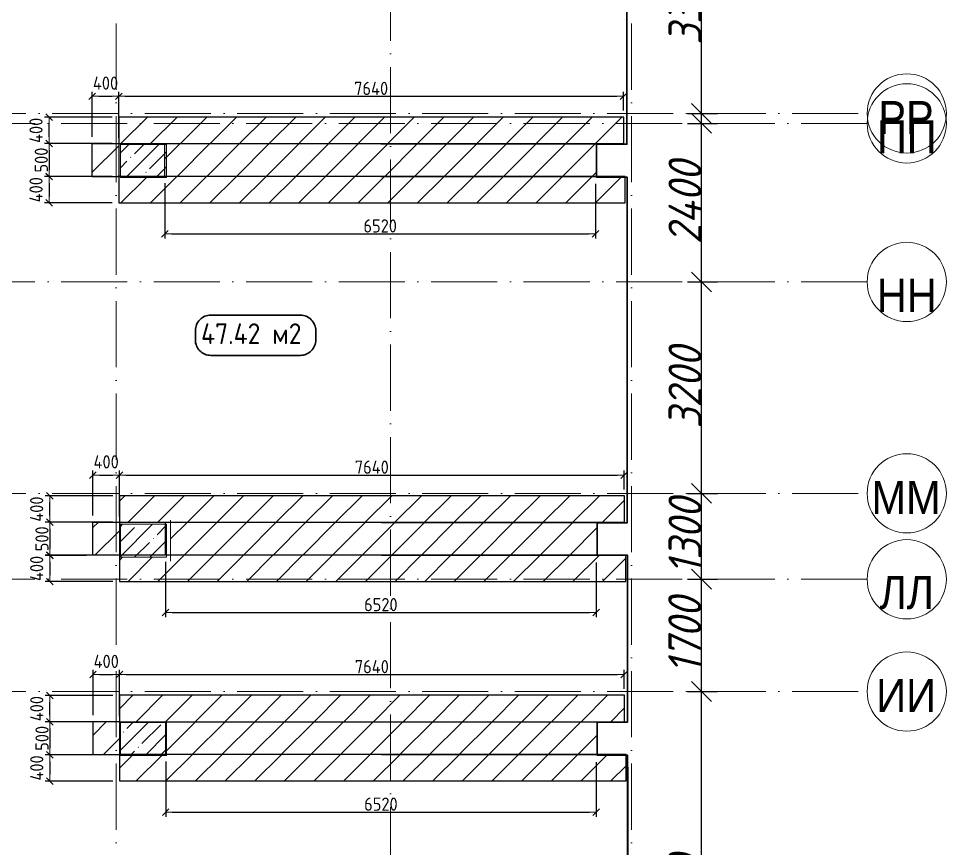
# Model space of a CAD drawing. Header units: millimetres. Extents: x 6277 to 253996, y -115614 to 184496.
# Drawn here: x 81636 to 95682, y 147054 to 159615 of the extents above; entities that cross this region are included whole.
import ezdxf

# ---------------------------------------------------------------- set-up
doc = ezdxf.new("R2010")
doc.units = ezdxf.units.MM
doc.linetypes.add('50_200_ШТРИХ_1Т_ш5_п1_п1_', pattern=[1400, 1000, -200, 0, -200])
for name, color, linetype, lineweight in [('A-ANNO-DIMS', 7, 'Continuous', 9), ('A-WALL', 7, 'Continuous', 5), ('S-COLS', 7, 'Continuous', 9), ('S-COLS-1', 7, 'Continuous', 5), ('Размеры', 7, 'Continuous', 15)]:
    doc.layers.add(name, color=color, linetype=linetype, lineweight=lineweight)
for name, color, linetype, lineweight, true_color in [('Оси-1', 7, 'Continuous', 20, 0xaaaaaa), ('Оси-2', 7, 'Continuous', 9, 0xaaaaaa), ('Оси-3', 7, '50_200_ШТРИХ_1Т_ш5_п1_п1_', 9, 0xaaaaaa)]:
    doc.layers.add(name, color=color, linetype=linetype, lineweight=lineweight, true_color=true_color)
doc.layers.add('Условные обозначения', color=90, linetype='Continuous')
doc.styles.add('Arial', font='arial.ttf', dxfattribs={"width": 0.9, "height": 500})
doc.styles.add('ISOCPEUR_I_1', font='isocpeui.ttf', dxfattribs={"width": 0.9, "height": 500})
doc.styles.add('СПДС', font='isocpeur.ttf', dxfattribs={"width": 0.9})
doc.dimstyles.new('ISO-2_5_0_9К_БОЛЬШОЙ', dxfattribs={"dimscale": 304.8, "dimtxt": 497.990588, "dimasz": 0.984252, "dimexe": 0.787402, "dimexo": 0, "dimgap": 0, "dimtad": 1, "dimdec": 0, "dimzin": 0, "dimdsep": 46, "dimtxsty": 'ISOCPEUR_I_1', "dimblk1": 'OBLIQUE', "dimblk2": 'OBLIQUE', "dimsah": 1, "dimcen": 0.09, "dimdle": 0.787402, "dimazin": 0, "dimtfac": 1, "dimtdec": 4, "dimtix": 1, "dimtmove": 0, "dimatfit": 3, "dimfxl": 1, "dimtvp": 1, "dimtolj": 1, "dimtzin": 0, "dimarcsym": 2})
doc.dimstyles.new('Размера А3', dxfattribs={"dimtxt": 200, "dimasz": 100, "dimexe": 70, "dimexo": 100, "dimgap": 20, "dimtad": 1, "dimdec": 0, "dimrnd": 10, "dimzin": 0, "dimdsep": 46, "dimtxsty": 'СПДС', "dimblk": 'ARROWHEAD_6', "dimcen": 1, "dimclrd": 256, "dimclre": 256, "dimclrt": 256, "dimazin": 0, "dimtfac": 1, "dimtdec": 0, "dimtmove": 2, "dimatfit": 3, "dimfxl": 1, "dimtolj": 1, "dimtzin": 0, "dimarcsym": 0})

# ---------------------------------------------------------------- blocks, each defined once
blk = doc.blocks.new('BSC_Колонна _Прямоугольная - 500х700-V240-АИ_План этажа_Стены_3')
at = {"layer": 'S-COLS-1'}
h = blk.add_hatch(dxfattribs=at)
h.set_pattern_fill('FP_168', color=256, style=0, pattern_type=2)
h.set_pattern_definition([(315, (-64381.04, 93900), (228.0985, 228.0985), []), (315, (-64381.04, 93671.9), (228.0985, 228.0985), [403.225, -80.645, 6.706, -73.939])])
h.paths.add_polyline_path([(-250, 350), (-250, -350), (250, -350), (250, 350), (-17, 350)])
for p, q in [((250, 350), (-250, 350)), ((-250, 350), (-250, -350)), ((250, -350), (250, 350)), ((-250, -350), (250, -350))]:
    blk.add_line(p, q, dxfattribs=at)
blk = doc.blocks.new('BSC_Колонна _Прямоугольная - 500х700-V241-АИ_План этажа_Стены_3')
at = {"layer": 'S-COLS-1'}
h = blk.add_hatch(dxfattribs=at)
h.set_pattern_fill('FP_169', color=256, style=0, pattern_type=2)
h.set_pattern_definition([(315, (-70131.04, 93900), (228.0985, 228.0985), []), (315, (-70131.04, 93671.9), (228.0985, 228.0985), [403.225, -80.645, 6.706, -73.939])])
h.paths.add_polyline_path([(-250, 350), (-250, -350), (250, -350), (250, 350), (-103, 350)])
for p, q in [((250, 350), (-250, 350)), ((-250, 350), (-250, -350)), ((250, -350), (250, 350)), ((-250, -350), (250, -350))]:
    blk.add_line(p, q, dxfattribs=at)
blk = doc.blocks.new('BSC_Колонна _Прямоугольная - 500х700-V252-АИ_План этажа_Стены_3')
at = {"layer": 'S-COLS-1'}
h = blk.add_hatch(dxfattribs=at)
h.set_pattern_fill('FP_180', color=256, style=0, pattern_type=2)
h.set_pattern_definition([(315, (-61381.04, 93900), (228.0985, 228.0985), []), (315, (-61381.04, 93671.9), (228.0985, 228.0985), [403.225, -80.645, 6.706, -73.939])])
h.paths.add_polyline_path([(-250, 350), (-250, -350), (250, -350), (250, 350), (152, 350)])
for p, q in [((250, 350), (-250, 350)), ((-250, 350), (-250, -350)), ((250, -350), (250, 350)), ((-250, -350), (250, -350))]:
    blk.add_line(p, q, dxfattribs=at)
blk = doc.blocks.new('Ось сетки - Круг_Ø6_00__ISO-2_5_0_9K_-17386508-АИ_План этажа_Стены_3')
at = {"layer": 'Оси-1'}
blk.add_circle((0, 0), 3, dxfattribs=at)
blk = doc.blocks.new('_Oblique')
at = {"color": 0, "linetype": 'ByBlock', "lineweight": -2}
blk.add_line((-0.5, -0.5), (0.5, 0.5), dxfattribs=at)
blk = doc.blocks.new('*D31')
at = {"layer": 'A-ANNO-DIMS', "color": 0, "lineweight": -2, "transparency": 16777216}
for p, q in [((45551, 89966), (45551, 96546)), ((45339, 96306), (45791, 96306)), ((45339, 90206), (45791, 90206))]:
    blk.add_line(p, q, dxfattribs=at)
at = {"layer": 'Defpoints', "color": 0, "transparency": 16777216}
for p in [(45339, 96306), (45551, 96306), (45339, 90206)]:
    blk.add_point(p, dxfattribs=at)
at = {"layer": 'A-ANNO-DIMS', "color": 0, "lineweight": -2, "transparency": 16777216, "xscale": 300, "yscale": 300, "zscale": 300}
for p, rotation in [((45551, 96306), 90), ((45551, 90206), 270)]:
    blk.add_blockref('_Oblique', p, dxfattribs=dict(at, rotation=rotation))
at = {"layer": 'A-ANNO-DIMS', "color": 0, "transparency": 16777216, "insert": (45301, 93256), "char_height": 500, "width": 1402.04, "attachment_point": 5, "rotation": 90, "style": 'ISOCPEUR_I_1'}
blk.add_mtext('\\A1;6100', dxfattribs=at)
blk = doc.blocks.new('*D32')
at = {"layer": 'A-ANNO-DIMS', "color": 0, "lineweight": -2, "transparency": 16777216}
for p, q in [((45551, 96066), (45551, 98246)), ((45339, 98006), (45791, 98006)), ((45339, 96306), (45791, 96306))]:
    blk.add_line(p, q, dxfattribs=at)
at = {"layer": 'Defpoints', "color": 0, "transparency": 16777216}
for p in [(45339, 98006), (45551, 98006), (45339, 96306)]:
    blk.add_point(p, dxfattribs=at)
at = {"layer": 'A-ANNO-DIMS', "color": 0, "lineweight": -2, "transparency": 16777216, "xscale": 300, "yscale": 300, "zscale": 300}
for p, rotation in [((45551, 98006), 90), ((45551, 96306), 270)]:
    blk.add_blockref('_Oblique', p, dxfattribs=dict(at, rotation=rotation))
at = {"layer": 'A-ANNO-DIMS', "color": 0, "transparency": 16777216, "insert": (45298, 97156), "char_height": 500, "width": 1402.04, "attachment_point": 5, "rotation": 90, "style": 'ISOCPEUR_I_1'}
blk.add_mtext('\\A1;1700', dxfattribs=at)
blk = doc.blocks.new('*D33')
at = {"layer": 'A-ANNO-DIMS', "color": 0, "lineweight": -2, "transparency": 16777216}
for p, q in [((45551, 97766), (45551, 99546)), ((45339, 99306), (45791, 99306)), ((45339, 98006), (45791, 98006))]:
    blk.add_line(p, q, dxfattribs=at)
at = {"layer": 'Defpoints', "color": 0, "transparency": 16777216}
for p in [(45339, 99306), (45551, 99306), (45339, 98006)]:
    blk.add_point(p, dxfattribs=at)
at = {"layer": 'A-ANNO-DIMS', "color": 0, "lineweight": -2, "transparency": 16777216, "xscale": 300, "yscale": 300, "zscale": 300}
for p, rotation in [((45551, 99306), 90), ((45551, 98006), 270)]:
    blk.add_blockref('_Oblique', p, dxfattribs=dict(at, rotation=rotation))
at = {"layer": 'A-ANNO-DIMS', "color": 0, "transparency": 16777216, "insert": (45301, 98656), "char_height": 500, "width": 1402.04, "attachment_point": 5, "rotation": 90, "style": 'ISOCPEUR_I_1'}
blk.add_mtext('\\A1;1300', dxfattribs=at)
blk = doc.blocks.new('*D34')
at = {"layer": 'A-ANNO-DIMS', "color": 0, "lineweight": -2, "transparency": 16777216}
for p, q in [((45551, 99066), (45551, 102746)), ((45339, 102506), (45791, 102506)), ((45339, 99306), (45791, 99306))]:
    blk.add_line(p, q, dxfattribs=at)
at = {"layer": 'Defpoints', "color": 0, "transparency": 16777216}
for p in [(45339, 102506), (45551, 102506), (45339, 99306)]:
    blk.add_point(p, dxfattribs=at)
at = {"layer": 'A-ANNO-DIMS', "color": 0, "lineweight": -2, "transparency": 16777216, "xscale": 300, "yscale": 300, "zscale": 300}
for p, rotation in [((45551, 102506), 90), ((45551, 99306), 270)]:
    blk.add_blockref('_Oblique', p, dxfattribs=dict(at, rotation=rotation))
at = {"layer": 'A-ANNO-DIMS', "color": 0, "transparency": 16777216, "insert": (45301, 100906), "char_height": 500, "width": 1516.96, "attachment_point": 5, "rotation": 90, "style": 'ISOCPEUR_I_1'}
blk.add_mtext('\\A1;3200', dxfattribs=at)
blk = doc.blocks.new('*D35')
at = {"layer": 'A-ANNO-DIMS', "color": 0, "lineweight": -2, "transparency": 16777216}
for p, q in [((45551, 102266), (45551, 105146)), ((45339, 104906), (45791, 104906)), ((45339, 102506), (45791, 102506))]:
    blk.add_line(p, q, dxfattribs=at)
at = {"layer": 'Defpoints', "color": 0, "transparency": 16777216}
for p in [(45339, 104906), (45551, 104906), (45339, 102506)]:
    blk.add_point(p, dxfattribs=at)
at = {"layer": 'A-ANNO-DIMS', "color": 0, "lineweight": -2, "transparency": 16777216, "xscale": 300, "yscale": 300, "zscale": 300}
for p, rotation in [((45551, 104906), 90), ((45551, 102506), 270)]:
    blk.add_blockref('_Oblique', p, dxfattribs=dict(at, rotation=rotation))
at = {"layer": 'A-ANNO-DIMS', "color": 0, "transparency": 16777216, "insert": (45301, 103706), "char_height": 500, "width": 1562.92, "attachment_point": 5, "rotation": 90, "style": 'ISOCPEUR_I_1'}
blk.add_mtext('\\A1;2400', dxfattribs=at)
blk = doc.blocks.new('*D36')
at = {"layer": 'A-ANNO-DIMS', "color": 0, "lineweight": -2, "transparency": 16777216}
for p, q in [((45551, 104816), (45551, 108646)), ((45339, 108406), (45791, 108406)), ((45339, 105056), (45791, 105056))]:
    blk.add_line(p, q, dxfattribs=at)
at = {"layer": 'Defpoints', "color": 0, "transparency": 16777216}
for p in [(45339, 108406), (45551, 108406), (45339, 105056)]:
    blk.add_point(p, dxfattribs=at)
at = {"layer": 'A-ANNO-DIMS', "color": 0, "lineweight": -2, "transparency": 16777216, "xscale": 300, "yscale": 300, "zscale": 300}
for p, rotation in [((45551, 108406), 90), ((45551, 105056), 270)]:
    blk.add_blockref('_Oblique', p, dxfattribs=dict(at, rotation=rotation))
at = {"layer": 'A-ANNO-DIMS', "color": 0, "transparency": 16777216, "insert": (45301, 106731), "char_height": 500, "width": 1516.96, "attachment_point": 5, "rotation": 90, "style": 'ISOCPEUR_I_1'}
blk.add_mtext('\\A1;3350', dxfattribs=at)
blk = doc.blocks.new('ARROWHEAD_6')
at = {"color": 0, "linetype": 'Continuous'}
for p, q in [((0, 0), (-1, 0)), ((-0.5, -0.5), (0.5, 0.5))]:
    blk.add_line(p, q, dxfattribs=at)
blk = doc.blocks.new('*D66')
at = {"layer": 'Defpoints', "color": 0, "transparency": 16777216}
for p in [(82100, 158122), (83152, 158122), (83152, 157724)]:
    blk.add_point(p, dxfattribs=at)
at = {"layer": 'Размеры', "lineweight": -2, "transparency": 16777216}
for p, q in [((83052, 158122), (82030, 158122)), ((82100, 157824), (82100, 158022)), ((83052, 157724), (82030, 157724))]:
    blk.add_line(p, q, dxfattribs=at)
at = {"layer": 'Размеры', "lineweight": -2, "transparency": 16777216, "xscale": 100, "yscale": 100, "zscale": 100}
for p, rotation in [((82100, 158122), 90), ((82100, 157724), 270)]:
    blk.add_blockref('ARROWHEAD_6', p, dxfattribs=dict(at, rotation=rotation))
at = {"layer": 'Размеры', "transparency": 16777216, "insert": (81900, 157923), "char_height": 200, "attachment_point": 5, "rotation": 90, "style": 'СПДС'}
blk.add_mtext('\\A1;400', dxfattribs=at)
blk = doc.blocks.new('*D67')
at = {"layer": 'Defpoints', "color": 0, "transparency": 16777216}
for p in [(83152, 158438), (82752, 157724), (83152, 157710)]:
    blk.add_point(p, dxfattribs=at)
at = {"layer": 'Размеры', "lineweight": -2, "transparency": 16777216}
for p, q in [((82752, 157824), (82752, 158508)), ((83152, 157810), (83152, 158508)), ((82852, 158438), (83052, 158438))]:
    blk.add_line(p, q, dxfattribs=at)
at = {"layer": 'Размеры', "lineweight": -2, "transparency": 16777216, "xscale": 100, "yscale": 100, "zscale": 100, "rotation": 180}
blk.add_blockref('ARROWHEAD_6', (82752, 158438), dxfattribs=at)
at = {"layer": 'Размеры', "lineweight": -2, "transparency": 16777216, "xscale": 100, "yscale": 100, "zscale": 100}
blk.add_blockref('ARROWHEAD_6', (83152, 158438), dxfattribs=at)
at = {"layer": 'Размеры', "transparency": 16777216, "insert": (82952, 158638), "char_height": 200, "attachment_point": 5, "style": 'СПДС'}
blk.add_mtext('\\A1;400', dxfattribs=at)
blk = doc.blocks.new('*D68')
at = {"layer": 'Defpoints', "color": 0, "transparency": 16777216}
for p in [(83152, 157224), (82100, 156824), (83152, 156824)]:
    blk.add_point(p, dxfattribs=at)
at = {"layer": 'Размеры', "lineweight": -2, "transparency": 16777216}
for p, q in [((83052, 157224), (82030, 157224)), ((82100, 157124), (82100, 156924)), ((83052, 156824), (82030, 156824))]:
    blk.add_line(p, q, dxfattribs=at)
at = {"layer": 'Размеры', "lineweight": -2, "transparency": 16777216, "xscale": 100, "yscale": 100, "zscale": 100}
for p, rotation in [((82100, 157224), 90), ((82100, 156824), 270)]:
    blk.add_blockref('ARROWHEAD_6', p, dxfattribs=dict(at, rotation=rotation))
at = {"layer": 'Размеры', "transparency": 16777216, "insert": (81900, 157024), "char_height": 200, "attachment_point": 5, "rotation": 90, "style": 'СПДС'}
blk.add_mtext('\\A1;400', dxfattribs=at)
blk = doc.blocks.new('*D69')
at = {"layer": 'Defpoints', "color": 0, "transparency": 16777216}
for p in [(82752, 157724), (82100, 157222), (82752, 157222)]:
    blk.add_point(p, dxfattribs=at)
at = {"layer": 'Размеры', "lineweight": -2, "transparency": 16777216}
for p, q in [((82652, 157724), (82030, 157724)), ((82100, 157624), (82100, 157322)), ((82652, 157222), (82030, 157222))]:
    blk.add_line(p, q, dxfattribs=at)
at = {"layer": 'Размеры', "lineweight": -2, "transparency": 16777216, "xscale": 100, "yscale": 100, "zscale": 100}
for p, rotation in [((82100, 157724), 90), ((82100, 157222), 270)]:
    blk.add_blockref('ARROWHEAD_6', p, dxfattribs=dict(at, rotation=rotation))
at = {"layer": 'Размеры', "transparency": 16777216, "insert": (81980, 157473), "char_height": 200, "attachment_point": 5, "rotation": 90, "style": 'СПДС'}
blk.add_mtext('\\A1;500', dxfattribs=at)
blk = doc.blocks.new('*D70')
at = {"layer": 'Defpoints', "color": 0, "transparency": 16777216}
for p in [(90793, 158438), (83152, 158122), (90793, 158122)]:
    blk.add_point(p, dxfattribs=at)
at = {"layer": 'Размеры', "lineweight": -2, "transparency": 16777216}
for p, q in [((83152, 158222), (83152, 158508)), ((90793, 158222), (90793, 158508)), ((83252, 158438), (90693, 158438))]:
    blk.add_line(p, q, dxfattribs=at)
at = {"layer": 'Размеры', "lineweight": -2, "transparency": 16777216, "xscale": 100, "yscale": 100, "zscale": 100, "rotation": 180}
blk.add_blockref('ARROWHEAD_6', (83152, 158438), dxfattribs=at)
at = {"layer": 'Размеры', "lineweight": -2, "transparency": 16777216, "xscale": 100, "yscale": 100, "zscale": 100}
blk.add_blockref('ARROWHEAD_6', (90793, 158438), dxfattribs=at)
at = {"layer": 'Размеры', "transparency": 16777216, "insert": (86973, 158558), "char_height": 200, "attachment_point": 5, "style": 'СПДС'}
blk.add_mtext('\\A1;7640', dxfattribs=at)
blk = doc.blocks.new('*D71')
at = {"layer": 'Defpoints', "color": 0, "transparency": 16777216}
for p in [(83852, 157224), (90369, 157213), (90369, 156356)]:
    blk.add_point(p, dxfattribs=at)
at = {"layer": 'Размеры', "lineweight": -2, "transparency": 16777216}
for p, q in [((83852, 157124), (83852, 156286)), ((90369, 157113), (90369, 156286)), ((83952, 156356), (90269, 156356))]:
    blk.add_line(p, q, dxfattribs=at)
at = {"layer": 'Размеры', "lineweight": -2, "transparency": 16777216, "xscale": 100, "yscale": 100, "zscale": 100, "rotation": 180}
blk.add_blockref('ARROWHEAD_6', (83852, 156356), dxfattribs=at)
at = {"layer": 'Размеры', "lineweight": -2, "transparency": 16777216, "xscale": 100, "yscale": 100, "zscale": 100}
blk.add_blockref('ARROWHEAD_6', (90369, 156356), dxfattribs=at)
at = {"layer": 'Размеры', "transparency": 16777216, "insert": (87110, 156476), "char_height": 200, "attachment_point": 5, "style": 'СПДС'}
blk.add_mtext('\\A1;6520', dxfattribs=at)
blk = doc.blocks.new('*D72')
at = {"layer": 'Defpoints', "color": 0, "transparency": 16777216}
for p in [(82110, 152389), (83162, 152389), (83162, 151991)]:
    blk.add_point(p, dxfattribs=at)
at = {"layer": 'Размеры', "lineweight": -2, "transparency": 16777216}
for p, q in [((83062, 152389), (82040, 152389)), ((82110, 152091), (82110, 152289)), ((83062, 151991), (82040, 151991))]:
    blk.add_line(p, q, dxfattribs=at)
at = {"layer": 'Размеры', "lineweight": -2, "transparency": 16777216, "xscale": 100, "yscale": 100, "zscale": 100}
for p, rotation in [((82110, 152389), 90), ((82110, 151991), 270)]:
    blk.add_blockref('ARROWHEAD_6', p, dxfattribs=dict(at, rotation=rotation))
at = {"layer": 'Размеры', "transparency": 16777216, "insert": (81910, 152190), "char_height": 200, "attachment_point": 5, "rotation": 90, "style": 'СПДС'}
blk.add_mtext('\\A1;400', dxfattribs=at)
blk = doc.blocks.new('*D73')
at = {"layer": 'Defpoints', "color": 0, "transparency": 16777216}
for p in [(83162, 152705), (82762, 151991), (83162, 151978)]:
    blk.add_point(p, dxfattribs=at)
at = {"layer": 'Размеры', "lineweight": -2, "transparency": 16777216}
for p, q in [((82762, 152091), (82762, 152775)), ((82862, 152705), (83062, 152705)), ((83162, 152078), (83162, 152775))]:
    blk.add_line(p, q, dxfattribs=at)
at = {"layer": 'Размеры', "lineweight": -2, "transparency": 16777216, "xscale": 100, "yscale": 100, "zscale": 100, "rotation": 180}
blk.add_blockref('ARROWHEAD_6', (82762, 152705), dxfattribs=at)
at = {"layer": 'Размеры', "lineweight": -2, "transparency": 16777216, "xscale": 100, "yscale": 100, "zscale": 100}
blk.add_blockref('ARROWHEAD_6', (83162, 152705), dxfattribs=at)
at = {"layer": 'Размеры', "transparency": 16777216, "insert": (82962, 152905), "char_height": 200, "attachment_point": 5, "style": 'СПДС'}
blk.add_mtext('\\A1;400', dxfattribs=at)
blk = doc.blocks.new('*D74')
at = {"layer": 'Defpoints', "color": 0, "transparency": 16777216}
for p in [(83162, 151492), (82110, 151092), (83162, 151092)]:
    blk.add_point(p, dxfattribs=at)
at = {"layer": 'Размеры', "lineweight": -2, "transparency": 16777216}
for p, q in [((83062, 151492), (82040, 151492)), ((82110, 151392), (82110, 151192)), ((83062, 151092), (82040, 151092))]:
    blk.add_line(p, q, dxfattribs=at)
at = {"layer": 'Размеры', "lineweight": -2, "transparency": 16777216, "xscale": 100, "yscale": 100, "zscale": 100}
for p, rotation in [((82110, 151492), 90), ((82110, 151092), 270)]:
    blk.add_blockref('ARROWHEAD_6', p, dxfattribs=dict(at, rotation=rotation))
at = {"layer": 'Размеры', "transparency": 16777216, "insert": (81910, 151292), "char_height": 200, "attachment_point": 5, "rotation": 90, "style": 'СПДС'}
blk.add_mtext('\\A1;400', dxfattribs=at)
blk = doc.blocks.new('*D75')
at = {"layer": 'Defpoints', "color": 0, "transparency": 16777216}
for p in [(82762, 151991), (82110, 151489), (82762, 151489)]:
    blk.add_point(p, dxfattribs=at)
at = {"layer": 'Размеры', "lineweight": -2, "transparency": 16777216}
for p, q in [((82662, 151991), (82040, 151991)), ((82110, 151891), (82110, 151589)), ((82662, 151489), (82040, 151489))]:
    blk.add_line(p, q, dxfattribs=at)
at = {"layer": 'Размеры', "lineweight": -2, "transparency": 16777216, "xscale": 100, "yscale": 100, "zscale": 100}
for p, rotation in [((82110, 151991), 90), ((82110, 151489), 270)]:
    blk.add_blockref('ARROWHEAD_6', p, dxfattribs=dict(at, rotation=rotation))
at = {"layer": 'Размеры', "transparency": 16777216, "insert": (81990, 151740), "char_height": 200, "attachment_point": 5, "rotation": 90, "style": 'СПДС'}
blk.add_mtext('\\A1;500', dxfattribs=at)
blk = doc.blocks.new('*D76')
at = {"layer": 'Defpoints', "color": 0, "transparency": 16777216}
for p in [(90803, 152705), (83162, 152389), (90803, 152389)]:
    blk.add_point(p, dxfattribs=at)
at = {"layer": 'Размеры', "lineweight": -2, "transparency": 16777216}
for p, q in [((83162, 152489), (83162, 152775)), ((83262, 152705), (90703, 152705)), ((90803, 152489), (90803, 152775))]:
    blk.add_line(p, q, dxfattribs=at)
at = {"layer": 'Размеры', "lineweight": -2, "transparency": 16777216, "xscale": 100, "yscale": 100, "zscale": 100, "rotation": 180}
blk.add_blockref('ARROWHEAD_6', (83162, 152705), dxfattribs=at)
at = {"layer": 'Размеры', "lineweight": -2, "transparency": 16777216, "xscale": 100, "yscale": 100, "zscale": 100}
blk.add_blockref('ARROWHEAD_6', (90803, 152705), dxfattribs=at)
at = {"layer": 'Размеры', "transparency": 16777216, "insert": (86983, 152825), "char_height": 200, "attachment_point": 5, "style": 'СПДС'}
blk.add_mtext('\\A1;7640', dxfattribs=at)
blk = doc.blocks.new('*D77')
at = {"layer": 'Defpoints', "color": 0, "transparency": 16777216}
for p in [(83862, 151492), (90379, 151480), (90379, 150624)]:
    blk.add_point(p, dxfattribs=at)
at = {"layer": 'Размеры', "lineweight": -2, "transparency": 16777216}
for p, q in [((83862, 151392), (83862, 150554)), ((90379, 151380), (90379, 150554)), ((83962, 150624), (90279, 150624))]:
    blk.add_line(p, q, dxfattribs=at)
at = {"layer": 'Размеры', "lineweight": -2, "transparency": 16777216, "xscale": 100, "yscale": 100, "zscale": 100, "rotation": 180}
blk.add_blockref('ARROWHEAD_6', (83862, 150624), dxfattribs=at)
at = {"layer": 'Размеры', "lineweight": -2, "transparency": 16777216, "xscale": 100, "yscale": 100, "zscale": 100}
blk.add_blockref('ARROWHEAD_6', (90379, 150624), dxfattribs=at)
at = {"layer": 'Размеры', "transparency": 16777216, "insert": (87120, 150744), "char_height": 200, "attachment_point": 5, "style": 'СПДС'}
blk.add_mtext('\\A1;6520', dxfattribs=at)
blk = doc.blocks.new('*D78')
at = {"layer": 'Defpoints', "color": 0, "transparency": 16777216}
for p in [(82111, 149369), (83163, 149369), (83163, 148971)]:
    blk.add_point(p, dxfattribs=at)
at = {"layer": 'Размеры', "lineweight": -2, "transparency": 16777216}
for p, q in [((83063, 149369), (82041, 149369)), ((82111, 149071), (82111, 149269)), ((83063, 148971), (82041, 148971))]:
    blk.add_line(p, q, dxfattribs=at)
at = {"layer": 'Размеры', "lineweight": -2, "transparency": 16777216, "xscale": 100, "yscale": 100, "zscale": 100}
for p, rotation in [((82111, 149369), 90), ((82111, 148971), 270)]:
    blk.add_blockref('ARROWHEAD_6', p, dxfattribs=dict(at, rotation=rotation))
at = {"layer": 'Размеры', "transparency": 16777216, "insert": (81911, 149170), "char_height": 200, "attachment_point": 5, "rotation": 90, "style": 'СПДС'}
blk.add_mtext('\\A1;400', dxfattribs=at)
blk = doc.blocks.new('*D79')
at = {"layer": 'Defpoints', "color": 0, "transparency": 16777216}
for p in [(83163, 149685), (82763, 148971), (83163, 148958)]:
    blk.add_point(p, dxfattribs=at)
at = {"layer": 'Размеры', "lineweight": -2, "transparency": 16777216}
for p, q in [((82763, 149071), (82763, 149755)), ((83163, 149058), (83163, 149755)), ((82863, 149685), (83063, 149685))]:
    blk.add_line(p, q, dxfattribs=at)
at = {"layer": 'Размеры', "lineweight": -2, "transparency": 16777216, "xscale": 100, "yscale": 100, "zscale": 100, "rotation": 180}
blk.add_blockref('ARROWHEAD_6', (82763, 149685), dxfattribs=at)
at = {"layer": 'Размеры', "lineweight": -2, "transparency": 16777216, "xscale": 100, "yscale": 100, "zscale": 100}
blk.add_blockref('ARROWHEAD_6', (83163, 149685), dxfattribs=at)
at = {"layer": 'Размеры', "transparency": 16777216, "insert": (82963, 149885), "char_height": 200, "attachment_point": 5, "style": 'СПДС'}
blk.add_mtext('\\A1;400', dxfattribs=at)
blk = doc.blocks.new('*D80')
at = {"layer": 'Defpoints', "color": 0, "transparency": 16777216}
for p in [(83163, 148472), (82111, 148072), (83163, 148072)]:
    blk.add_point(p, dxfattribs=at)
at = {"layer": 'Размеры', "lineweight": -2, "transparency": 16777216}
for p, q in [((83063, 148472), (82041, 148472)), ((82111, 148372), (82111, 148172)), ((83063, 148072), (82041, 148072))]:
    blk.add_line(p, q, dxfattribs=at)
at = {"layer": 'Размеры', "lineweight": -2, "transparency": 16777216, "xscale": 100, "yscale": 100, "zscale": 100}
for p, rotation in [((82111, 148472), 90), ((82111, 148072), 270)]:
    blk.add_blockref('ARROWHEAD_6', p, dxfattribs=dict(at, rotation=rotation))
at = {"layer": 'Размеры', "transparency": 16777216, "insert": (81911, 148272), "char_height": 200, "attachment_point": 5, "rotation": 90, "style": 'СПДС'}
blk.add_mtext('\\A1;400', dxfattribs=at)
blk = doc.blocks.new('*D81')
at = {"layer": 'Defpoints', "color": 0, "transparency": 16777216}
for p in [(82763, 148971), (82111, 148469), (82763, 148469)]:
    blk.add_point(p, dxfattribs=at)
at = {"layer": 'Размеры', "lineweight": -2, "transparency": 16777216}
for p, q in [((82663, 148971), (82041, 148971)), ((82111, 148871), (82111, 148569)), ((82663, 148469), (82041, 148469))]:
    blk.add_line(p, q, dxfattribs=at)
at = {"layer": 'Размеры', "lineweight": -2, "transparency": 16777216, "xscale": 100, "yscale": 100, "zscale": 100}
for p, rotation in [((82111, 148971), 90), ((82111, 148469), 270)]:
    blk.add_blockref('ARROWHEAD_6', p, dxfattribs=dict(at, rotation=rotation))
at = {"layer": 'Размеры', "transparency": 16777216, "insert": (81991, 148720), "char_height": 200, "attachment_point": 5, "rotation": 90, "style": 'СПДС'}
blk.add_mtext('\\A1;500', dxfattribs=at)
blk = doc.blocks.new('*D82')
at = {"layer": 'Defpoints', "color": 0, "transparency": 16777216}
for p in [(90804, 149685), (83163, 149369), (90804, 149369)]:
    blk.add_point(p, dxfattribs=at)
at = {"layer": 'Размеры', "lineweight": -2, "transparency": 16777216}
for p, q in [((83163, 149469), (83163, 149755)), ((90804, 149469), (90804, 149755)), ((83263, 149685), (90704, 149685))]:
    blk.add_line(p, q, dxfattribs=at)
at = {"layer": 'Размеры', "lineweight": -2, "transparency": 16777216, "xscale": 100, "yscale": 100, "zscale": 100, "rotation": 180}
blk.add_blockref('ARROWHEAD_6', (83163, 149685), dxfattribs=at)
at = {"layer": 'Размеры', "lineweight": -2, "transparency": 16777216, "xscale": 100, "yscale": 100, "zscale": 100}
blk.add_blockref('ARROWHEAD_6', (90804, 149685), dxfattribs=at)
at = {"layer": 'Размеры', "transparency": 16777216, "insert": (86984, 149805), "char_height": 200, "attachment_point": 5, "style": 'СПДС'}
blk.add_mtext('\\A1;7640', dxfattribs=at)
blk = doc.blocks.new('*D83')
at = {"layer": 'Defpoints', "color": 0, "transparency": 16777216}
for p in [(83863, 148472), (90380, 148460), (90380, 147604)]:
    blk.add_point(p, dxfattribs=at)
at = {"layer": 'Размеры', "lineweight": -2, "transparency": 16777216}
for p, q in [((83863, 148372), (83863, 147534)), ((90380, 148360), (90380, 147534)), ((83963, 147604), (90280, 147604))]:
    blk.add_line(p, q, dxfattribs=at)
at = {"layer": 'Размеры', "lineweight": -2, "transparency": 16777216, "xscale": 100, "yscale": 100, "zscale": 100, "rotation": 180}
blk.add_blockref('ARROWHEAD_6', (83863, 147604), dxfattribs=at)
at = {"layer": 'Размеры', "lineweight": -2, "transparency": 16777216, "xscale": 100, "yscale": 100, "zscale": 100}
blk.add_blockref('ARROWHEAD_6', (90380, 147604), dxfattribs=at)
at = {"layer": 'Размеры', "transparency": 16777216, "insert": (87121, 147724), "char_height": 200, "attachment_point": 5, "style": 'СПДС'}
blk.add_mtext('\\A1;6520', dxfattribs=at)
blk = doc.blocks.new('osi')
at = {"layer": 'Оси-3'}
for p, q in [((36690.8, 83013.9), (36690.8, 126205.7)), ((40840.8, 82355.8), (40840.8, 126205.7)), ((44490.8, 83013.9), (44490.8, 126205.7)), ((25922, 105055.8), (48058.7, 105055.8)), ((48058.7, 104905.8), (6276.8, 104905.8)), ((48058.7, 102505.8), (6276.8, 102505.8)), ((25922, 99305.8), (48058.7, 99305.8)), ((48058.7, 98005.8), (6276.8, 98005.8)), ((25922, 96305.8), (48058.7, 96305.8))]:
    blk.add_line(p, q, dxfattribs=at)
at = {"layer": 'Оси-1', "xscale": 199.9999999999999, "yscale": 199.9999999999999, "zscale": 199.9999999999999}
for p, rotation in [((48658.7, 105055.8), 269.9999999999995), ((48658.7, 104905.8), 89.99999999999982), ((48658.7, 102505.8), 89.9999999999998), ((48658.7, 99305.8), 269.9999999999995), ((48658.7, 98005.8), 89.9999999999998), ((48658.7, 96305.8), 269.9999999999995)]:
    blk.add_blockref('Ось сетки - Круг_Ø6_00__ISO-2_5_0_9K_-17386508-АИ_План этажа_Стены_3', p, dxfattribs=dict(at, rotation=rotation))
at = {"layer": 'Оси-2', "char_height": 500, "attachment_point": 5, "line_spacing_factor": 0.936439, "style": 'Arial'}
for s, insert, width in [('\\pxqc,t4.572,9.144,13.716,18.288,22.86,27.432,32.004,36.576,41.148,45.72,50.292,54.864,59.436,64.008,68.58,73.152,77.724,82.296,86.868,91.44,96.012,100.584,105.156,109.728,114.3,118.872,123.444,128.016,132.588,137.16,141.732,146.304;{РР}', (48647.3, 104994), 846), ('\\pxqc,t4.572,9.144,13.716,18.288,22.86,27.432,32.004,36.576,41.148,45.72,50.292,54.864,59.436,64.008,68.58,73.152,77.724,82.296,86.868,91.44,96.012,100.584,105.156,109.728,114.3,118.872,123.444,128.016,132.588,137.16,141.732,146.304;{ПП}', (48658.5, 104702.9), 916.2), ('\\pxqc,t4.572,9.144,13.716,18.288,22.86,27.432,32.004,36.576,41.148,45.72,50.292,54.864,59.436,64.008,68.58,73.152,77.724,82.296,86.868,91.44,96.012,100.584,105.156,109.728,114.3,118.872,123.444,128.016,132.588,137.16,141.732,146.304;{НН}', (48658.5, 102302.9), 916.2), ('\\pxqc,t4.572,9.144,13.716,18.288,22.86,27.432,32.004,36.576,41.148,45.72,50.292,54.864,59.436,64.008,68.58,73.152,77.724,82.296,86.868,91.44,96.012,100.584,105.156,109.728,114.3,118.872,123.444,128.016,132.588,137.16,141.732,146.304;{ММ}', (48647.3, 99244), 1036.8), ('\\pxqc,t4.572,9.144,13.716,18.288,22.86,27.432,32.004,36.576,41.148,45.72,50.292,54.864,59.436,64.008,68.58,73.152,77.724,82.296,86.868,91.44,96.012,100.584,105.156,109.728,114.3,118.872,123.444,128.016,132.588,137.16,141.732,146.304;{ЛЛ}', (48657.6, 97802.9), 846), ('\\pxqc,t4.572,9.144,13.716,18.288,22.86,27.432,32.004,36.576,41.148,45.72,50.292,54.864,59.436,64.008,68.58,73.152,77.724,82.296,86.868,91.44,96.012,100.584,105.156,109.728,114.3,118.872,123.444,128.016,132.588,137.16,141.732,146.304;{ИИ}', (48648.2, 96244), 916.2)]:
    blk.add_mtext(s, dxfattribs=dict(at, insert=insert, width=width))
at = {"layer": 'A-ANNO-DIMS'}
for base, p1, p2, override, picture, middle in [((45551.2, 108405.8), (45339.1, 105055.8), (45339.1, 108405.8), {"dimpost": '<>', "dimfxl": 3350}, '*D36', (45301.2, 106730.8)), ((45551.2, 104905.8), (45339.1, 102505.8), (45339.1, 104905.8), {"dimpost": '<>', "dimfxl": 2400}, '*D35', (45301.2, 103705.8)), ((45551.2, 102505.8), (45339.1, 99305.8), (45339.1, 102505.8), {"dimpost": '<>', "dimfxl": 3200}, '*D34', (45301.2, 100905.8)), ((45551.2, 99305.8), (45339.1, 98005.8), (45339.1, 99305.8), {"dimpost": '<>', "dimfxl": 1300}, '*D33', (45301.2, 98655.8)), ((45551.2, 98005.8), (45339.1, 96305.8), (45339.1, 98005.8), {"dimpost": '<>', "dimfxl": 1700}, '*D32', (45298, 97155.8)), ((45551.2, 96305.8), (45339.1, 90205.8), (45339.1, 96305.8), {"dimpost": '<>', "dimfxl": 6100}, '*D31', (45301.2, 93255.8))]:
    dim = blk.add_linear_dim(base=base, p1=p1, p2=p2, angle=90, dimstyle='ISO-2_5_0_9К_БОЛЬШОЙ', override=override, dxfattribs=at)
    dim.commit()
    dim.dimension.update_dxf_attribs({"geometry": picture, "text_midpoint": middle})

msp = doc.modelspace()

# ---------------------------------------------------------------- hatches: boundary and pattern name
h = msp.add_hatch()
h.set_pattern_fill('ANSI31', color=5, scale=100)
h.paths.add_polyline_path([(90832.1, 148463), (90397.2, 148463), (83877.2, 148473.3), (83877.2, 148460.4), (83163.2, 148460.4), (83163.2, 148074.4), (90832.1, 148074.4)])
h.paths.add_polyline_path([(90397.2, 148963), (85366.9, 148971.8), (83863.2, 148971.8), (83863.2, 148474.4), (90397.2, 148474.4)])
h.paths.add_polyline_path([(90810, 149371.8), (83163.2, 149371.8), (83163.2, 148971.8), (83863.2, 148971.8), (83863.2, 148974.4), (85366.9, 148971.8), (90810, 148971.8)])
h.paths.add_polyline_path([(83163.2, 148973.7), (82763.2, 148973.7), (82763.2, 148471.8), (83163.2, 148471.8)])
h.paths.add_polyline_path([(90831.1, 151494), (90396.2, 151494), (90396.2, 151483), (83877.2, 151494.4), (83877.2, 151460.4), (83162.2, 151460.4), (83162.2, 151094.4), (90831.1, 151094.4)])
h.paths.add_polyline_path([(90396.2, 151983), (85365.9, 151991.8), (83937.2, 151991.8), (83937.2, 151494.4), (90396.2, 151494.4)])
h.paths.add_polyline_path([(90809, 152391.8), (83162.2, 152391.8), (83162.2, 151991.8), (83862.2, 151991.8), (83862.2, 151994.4), (85365.9, 151991.8), (90809, 151991.8)])
h.paths.add_polyline_path([(83162.2, 151993.7), (82762.2, 151993.7), (82762.2, 151491.8), (83162.2, 151491.8)])
h.paths.add_polyline_path([(90821.1, 157213), (90386.2, 157213), (83877.2, 157223.2), (83877.2, 157210.4), (83177.2, 157210.4), (83156.8, 157221.8), (83152.2, 157221.8), (83152.2, 156824.4), (90821.1, 156824.4)])
h.paths.add_polyline_path([(90386.2, 157713), (85355.9, 157721.8), (83852.2, 157721.8), (83852.2, 157224.4), (90386.2, 157224.4)])
h.paths.add_polyline_path([(90799, 158121.8), (83152.2, 158121.8), (83152.2, 157721.8), (83852.2, 157721.8), (83852.2, 157724.4), (85355.9, 157721.8), (90799, 157721.8)])
h.paths.add_polyline_path([(83152.2, 157723.7), (82752.2, 157723.7), (82752.2, 157221.8), (83152.2, 157221.8)])
h.paths.add_polyline_path([(90846.2, 160549), (90411.2, 160549), (90411.2, 160551.7), (83877.2, 160563), (83877.2, 160560.4), (83177.2, 160560.4), (83177.2, 160163), (90846.2, 160163)])
h.paths.add_polyline_path([(90411.2, 160801.7), (90404.4, 161051.7), (85380.9, 161060.4), (83877.2, 161060.4), (83877.2, 160563), (90411.2, 160563)])
h.paths.add_polyline_path([(83177.2, 161062.4), (82777.2, 161062.4), (82777.2, 160560.4), (83177.2, 160560.4)])
h.paths.add_polyline_path([(90824.1, 161460.4), (83177.2, 161460.4), (83177.2, 161060.4), (83877.2, 161060.4), (83877.2, 161063), (85380.9, 161060.4), (90404.1, 161060.4), (90404.1, 161063), (90824.1, 161063)])
h.paths.add_polyline_path([(90824.1, 166394.3), (90394.1, 166394.3), (90393.7, 166413.1), (83877.2, 166424.4), (83877.2, 166410.4), (83177.2, 166410.4), (83177.2, 166024.4), (90824.1, 166024.4)])
h.paths.add_polyline_path([(90383.4, 166913.1), (85380.9, 166921.8), (83877.2, 166921.8), (83877.2, 166424.4), (90393.4, 166424.4)])
h.paths.add_polyline_path([(90818.4, 167321.8), (83177.2, 167321.8), (83177.2, 166921.8), (83877.2, 166921.8), (83877.2, 166924.4), (85380.9, 166921.8), (90818.4, 166921.8)])
h.paths.add_polyline_path([(83177.2, 166910.4), (83117.2, 166910.4), (82777.2, 166923.7), (82777.2, 166421.8), (83177.2, 166421.8)])

# ---------------------------------------------------------------- linework, layer by layer
at = {"lineweight": 30}
for points in [[(90573.4, 169429), (90573.4, 169184), (90818.4, 169184), (90818.4, 166913), (90383.4, 166913), (90394.1, 166394.3), (90824.1, 166394.3), (90824.1, 161063), (90404.1, 161063), (90418.2, 160549), (90846.2, 160549), (90846.2, 157713), (90386.2, 157713), (90386.2, 157213), (90851.2, 157213), (90851.2, 151983), (90396.2, 151983), (90396.2, 151494), (90852.2, 151494), (90852.2, 148963), (90397.2, 148963), (90397.2, 148463), (90854.1, 148463), (90858.6, 143904)], [(90859.2, 148284), (90859.2, 143904)]]:
    msp.add_lwpolyline(points, dxfattribs=at)
at = {"color": 5}
for points in [[(83152.2, 157721.8), (90799, 157721.8), (90799, 158121.8), (83152.2, 158121.8)], [(83152.2, 157221.8), (82752.2, 157221.8), (82752.2, 157723.7), (83152.2, 157723.7)], [(83852.2, 157724.4), (90386.2, 157713), (90386.2, 157213), (83852.2, 157224.4)], [(83152.2, 156824.4), (90821.1, 156824.4), (90821.1, 157224.4), (83152.2, 157224.4)], [(83162.2, 151991.8), (90809, 151991.8), (90809, 152391.8), (83162.2, 152391.8)], [(83162.2, 151491.8), (82762.2, 151491.8), (82762.2, 151993.7), (83162.2, 151993.7)], [(83862.2, 151994.4), (90396.2, 151983), (90396.2, 151483), (83862.2, 151494.4)], [(83162.2, 151094.4), (90831.1, 151094.4), (90831.1, 151494.4), (83162.2, 151494.4)], [(83163.2, 148971.8), (90810, 148971.8), (90810, 149371.8), (83163.2, 149371.8)], [(83163.2, 148471.8), (82763.2, 148471.8), (82763.2, 148973.7), (83163.2, 148973.7)], [(83863.2, 148974.4), (90397.2, 148963), (90397.2, 148463), (83863.2, 148474.4)], [(83163.2, 148074.4), (90832.1, 148074.4), (90832.1, 148474.4), (83163.2, 148474.4)]]:
    msp.add_lwpolyline(points, close=True, dxfattribs=at)
at = {"color": 1, "lineweight": 30}
msp.add_lwpolyline([(84546, 154517.3), (85901.8, 154517.3, 0.4142136), (86135.5, 154751.1), (86135.5, 154891.9, 0.4142136), (85901.8, 155125.6), (84546, 155125.6, 0.4142136), (84312.3, 154891.9), (84312.3, 154751.1, 0.4142136)], format="xyb", close=True, dxfattribs=at)
at = {"layer": 'A-WALL', "color": 5}
msp.add_line((83937.2, 151400.4), (83937.2, 152020.4), dxfattribs=at)

# ---------------------------------------------------------------- block references
msp.add_blockref('osi', (46423.6, 53122.6))
at = {"layer": 'S-COLS', "color": 5, "rotation": 89.9999999999999}
for name, p in [('BSC_Колонна _Прямоугольная - 500х700-V241-АИ_План этажа_Стены_3', (83527.2, 157460.4)), ('BSC_Колонна _Прямоугольная - 500х700-V240-АИ_План этажа_Стены_3', (83527.2, 151710.4)), ('BSC_Колонна _Прямоугольная - 500х700-V252-АИ_План этажа_Стены_3', (83527.2, 148710.4))]:
    msp.add_blockref(name, p, dxfattribs=at)

# ---------------------------------------------------------------- texts
at = {"layer": 'Условные обозначения', "color": 18, "true_color": 0x000000, "insert": (84398.1, 155001.9), "char_height": 313.88, "attachment_point": 1, "style": 'СПДС'}
msp.add_mtext_dynamic_manual_height_columns('47.42 м2', width=7949.383, gutter_width=1121, heights=[0], dxfattribs=at)

# ---------------------------------------------------------------- dimensions: what is measured, and where the dimension line sits
at = {"layer": 'Размеры'}
for base, p1, p2, picture, middle in [((83152.2, 158437.7), (82752.2, 157723.7), (83152.2, 157710.4), '*D67', (82952.2, 158637.7)), ((90793.4, 158437.7), (83152.2, 158121.8), (90793.4, 158121.8), '*D70', (86972.8, 158557.7)), ((90368.6, 156356.4), (83852.2, 157224.4), (90368.6, 157213.1), '*D71', (87110.4, 156476.4)), ((83162.2, 152705), (82762.2, 151991.1), (83162.2, 151977.8), '*D73', (82962.2, 152905)), ((90803.4, 152705), (83162.2, 152389.2), (90803.4, 152389.2), '*D76', (86982.8, 152825)), ((90378.6, 150623.8), (83862.2, 151491.8), (90378.6, 151480.4), '*D77', (87120.4, 150743.8)), ((83163.2, 149685), (82763.2, 148971.1), (83163.2, 148957.8), '*D79', (82963.2, 149885)), ((90804.4, 149685), (83163.2, 149369.2), (90804.4, 149369.2), '*D82', (86983.8, 149805)), ((90379.6, 147603.8), (83863.2, 148471.8), (90379.6, 148460.4), '*D83', (87121.4, 147723.8))]:
    dim = msp.add_linear_dim(base=base, p1=p1, p2=p2, dimstyle='Размера А3', dxfattribs=at)
    dim.commit()
    dim.dimension.update_dxf_attribs({"geometry": picture, "text_midpoint": middle})
for base, p1, p2, picture, middle in [((82099.6, 158121.8), (83152.2, 157723.7), (83152.2, 158121.8), '*D66', (81899.6, 157922.8)), ((82099.6, 157221.8), (82752.2, 157723.7), (82752.2, 157221.8), '*D69', (81979.6, 157472.8)), ((82099.6, 156824.4), (83152.2, 157224.4), (83152.2, 156824.4), '*D68', (81899.6, 157024.4)), ((82109.6, 152389.2), (83162.2, 151991.1), (83162.2, 152389.2), '*D72', (81909.6, 152190.1)), ((82109.6, 151489.2), (82762.2, 151991.1), (82762.2, 151489.2), '*D75', (81989.6, 151740.1)), ((82109.6, 151091.8), (83162.2, 151491.8), (83162.2, 151091.8), '*D74', (81909.6, 151291.8)), ((82110.6, 149369.2), (83163.2, 148971.1), (83163.2, 149369.2), '*D78', (81910.6, 149170.1)), ((82110.6, 148469.2), (82763.2, 148971.1), (82763.2, 148469.2), '*D81', (81990.6, 148720.1)), ((82110.6, 148071.8), (83163.2, 148471.8), (83163.2, 148071.8), '*D80', (81910.6, 148271.8))]:
    dim = msp.add_linear_dim(base=base, p1=p1, p2=p2, angle=90, dimstyle='Размера А3', dxfattribs=at)
    dim.commit()
    dim.dimension.update_dxf_attribs({"geometry": picture, "text_midpoint": middle})

doc.saveas('drawing.dxf')
